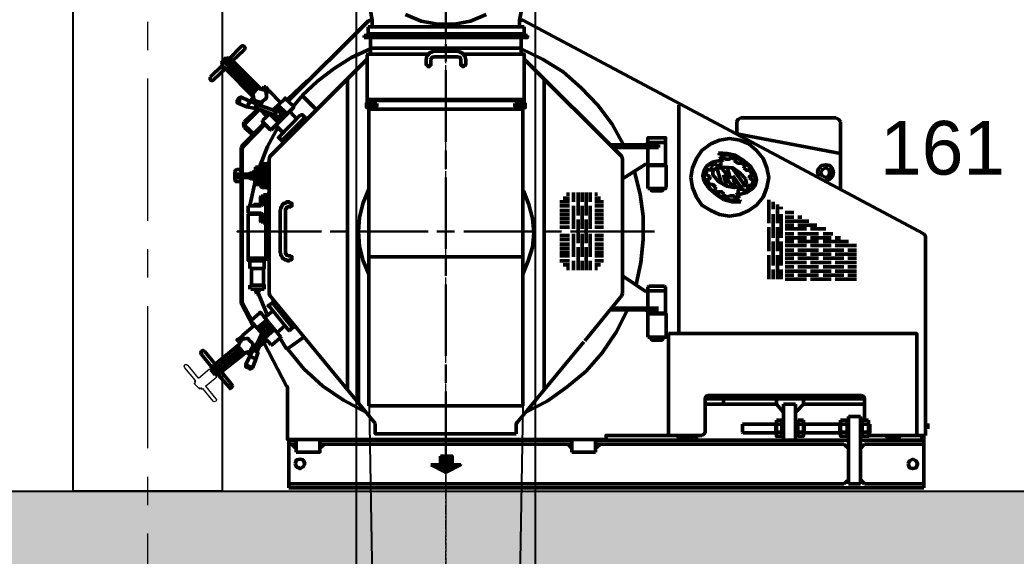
# Model space of a CAD drawing. Header units: millimetres. Extents: x 3220 to 226993, y 817 to 176024.
# Drawn here: x 98076 to 101416, y 82325 to 84121 of the extents above; entities that cross this region are included whole.
import ezdxf

# ---------------------------------------------------------------- set-up
doc = ezdxf.new("R2010")
doc.units = ezdxf.units.MM
doc.linetypes.add('AXES', pattern=[50.8, 31.75, -6.35, 6.35, -6.35])
doc.layers.add('Axe', color=1, linetype='AXES', lineweight=9)
doc.layers.add('Repère', color=76, linetype='Continuous')
doc.styles.get("Standard").update_dxf_attribs({"font": 'arial.ttf'})

# ---------------------------------------------------------------- blocks, each defined once
blk = doc.blocks.new('section 6-5')
h = blk.add_hatch()
h.set_pattern_fill('AR-CONC', color=256, scale=3)
h.set_pattern_definition([(50, (0, 1000), (546.554, -47.817), [57.15, -628.65]), (355, (0, 1000), (-105.73, 573.17), [45.72, -502.922]), (100.4514, (45.55, 996), (440.824, 525.353), [48.57, -534.27]), (46.184, (0, 1152.4), (813.237, -126.127), [85.725, -942.975]), (96.6356, (67.8, 1141.9), (712.212, 742.28), [72.855, -801.407]), (351.184, (0, 1152.4), (712.212, 742.28), [68.58, -754.38]), (21, (76.2, 1114.3), (454.843, -306.796), [57.15, -628.65]), (326, (76.2, 1114.3), (185.406, 552.564), [45.72, -502.92]), (71.4514, (114.1, 1088.73), (640.25, 245.768), [48.57, -534.27]), (37.5, (0, 1000), (9.2658, 253.665), [0, -496.824, 0, -510.54, 0, -504.825]), (7.5, (0, 1000), (200.459, 300.5417), [0, -291.084, 0, -485.394, 0, -192.405]), (327.5, (-169.93, 1000), (406.7718, -17.1862), [0, -190.5, 0, -594.36, 0, -788.67]), (317.5, (-246.13, 1000), (444.3875, 76.2795), [0, -247.65, 0, -394.716, 0, -560.07])])
h.paths.add_polyline_path([(0, 4500), (-250, 4500), (-250, 0), (0, 0)])
h.paths.add_polyline_path([(250, 4500), (0, 4500), (0, 0), (250, 0)])
h.paths.add_polyline_path([(0, 5000), (-250, 5000), (-250, 4500), (0, 4500)])
h.paths.add_polyline_path([(3000, 5000), (0, 5000), (0, 4500), (250, 4500), (3000, 4500)])
h.paths.add_polyline_path([(6000, 5000), (3000, 5000), (3000, 4500), (3250, 4500), (6000, 4500)])
h.paths.add_polyline_path([(9000, 5000), (6000, 5000), (6000, 4500), (6250, 4500), (9000, 4500)])
h.paths.add_polyline_path([(12000, 5000), (9000, 5000), (9000, 4500), (9250, 4500), (12000, 4500)])
h.paths.add_polyline_path([(15000, 5000), (12000, 5000), (12000, 4500), (12250, 4500), (15000, 4500)])
h.paths.add_polyline_path([(14750, 5000), (15000, 5000), (15000, 4500), (14750, 4500)])
h.paths.add_polyline_path([(15000, 5000), (14750, 5000), (14750, 4500), (15000, 4500)], flags=17)
h.paths.add_polyline_path([(15250, 5000), (15000, 5000), (15000, 4500), (15250, 4500)])
h.paths.add_polyline_path([(15250, 4500), (15000, 4500), (15000, 0), (15250, 0)])
h.paths.add_polyline_path([(15000, 4500), (14750, 4500), (14750, 0), (15000, 0)])
at = {"color": 0}
blk.add_lwpolyline([(2750, 9500), (3250, 9500), (3250, 5000), (2750, 5000)], close=True, dxfattribs=at)
blk.add_lwpolyline([(-250, 0), (-250, 5000), (15250, 5000)])
at = {"layer": 'Axe', "ltscale": 15}
blk.add_line((3000, -4000), (3000, 32505.5), dxfattribs=at)
blk = doc.blocks.new('PRESSE L')
at = {"color": 7, "linetype": 'Continuous', "lineweight": 50, "true_color": 0x000007}
for points in [[(-135, 1584.8), (-82, 1563), (-29.1, 1552.6), (27, 1552.6), (83.1, 1563), (136.1, 1584.8)], [(-289.8, 1786.3), (-247.2, 1566.1)], [(287.7, 1786.3), (247.2, 1566.1)], [(-1602.5, 850.6), (-257.6, 1566.1), (-252.4, 1566.1)], [(260.7, 1544.3), (-262.8, 1544.3)], [(-262.8, 1544.3), (-262.8, 1520.5)], [(-252.4, 1566.1), (-247.2, 1566.1)], [(-247.2, 1566.1), (-247.2, 1544.3)], [(247.2, 1566.1), (253.4, 1566.1)], [(247.2, 1566.1), (247.2, 1544.3)], [(529.7, 1295.1), (260.7, 1563), (253.4, 1566.1)], [(260.7, 1544.3), (260.7, 1520.5)], [(-273.1, 1515.3), (-273.1, 1508), (274.2, 1508)], [(274.2, 1515.3), (-273.1, 1515.3)], [(260.7, 1520.5), (-262.8, 1520.5)], [(-254.4, 1520.5), (-254.4, 1515.3)], [(-252.4, 1508), (-252.4, 1451.9)], [(253.4, 1508), (253.4, 1451.9)], [(255.5, 1520.5), (255.5, 1515.3)], [(274.2, 1515.3), (274.2, 1508)], [(-252.4, 1470.6), (-324, 1435.3), (-392.6, 1393.7), (-453.9, 1339.7), (-509.9, 1281.6), (-557.7, 1218.2), (-595.1, 1148.6)], [(-252.4, 1472.7), (253.4, 1472.7)], [(434.1, 1266), (481.9, 1313.8), (431, 1361.6), (374.9, 1404.1), (316.8, 1441.5), (253.4, 1470.6)], [(726, 1438.4), (686.5, 1477.9), (681.3, 1481), (676.1, 1477.9), (673, 1472.7), (676.1, 1467.5)], [(-60.2, 1451.9), (-262.8, 1451.9), (-262.8, 1448.8)], [(-262.8, 1448.8), (-262.8, 1289.9)], [(-39.5, 1462.3), (-53, 1457.1), (-63.4, 1446.7), (-66.5, 1433.2)], [(-39.5, 1443.6), (-47.8, 1441.5), (-49.9, 1433.2)], [(40.5, 1462.3), (-39.5, 1462.3)], [(40.5, 1443.6), (-39.5, 1443.6)], [(66.5, 1419.7), (66.5, 1433.2), (64.4, 1446.7), (54, 1457.1), (40.5, 1462.3)], [(50.9, 1433.2), (47.8, 1441.5), (40.5, 1443.6)], [(59.2, 1451.9), (258.6, 1451.9), (258.6, 1451.9)], [(263.8, 1289.9), (263.8, 1448.8), (260.7, 1451.9), (258.6, 1451.9)], [(715.6, 1430.1), (676.1, 1467.5)], [(715.6, 1430.1), (726, 1438.4)], [(726, 1441.5), (726, 1438.4)], [(729.1, 1441.5), (729.1, 1443.6)], [(753, 1417.6), (729.1, 1441.5)], [(731.1, 1441.5), (731.1, 1443.6)], [(734.3, 1441.5), (731.1, 1438.4)], [(734.3, 1441.5), (734.3, 1443.6)], [(753, 1424.9), (737.4, 1441.5)], [(-262.8, 1435.3), (-589.9, 1109.2), (-592, 1100.9)], [(-66.5, 1433.2), (-66.5, 1419.7)], [(-66.5, 1419.7), (-66.5, 1417.6), (-63.4, 1414.5), (-60.2, 1414.5), (-60.2, 1411.4), (-55, 1411.4), (-53, 1414.5), (-49.9, 1417.6), (-49.9, 1433.2)], [(50.9, 1433.2), (50.9, 1419.7)], [(50.9, 1419.7), (50.9, 1414.5), (54, 1414.5), (54, 1411.4), (61.3, 1411.4), (61.3, 1414.5), (64.4, 1414.5), (64.4, 1417.6), (66.5, 1417.6), (66.5, 1419.7)], [(263.8, 1435.3), (590.9, 1109.2), (593, 1100.9)], [(715.6, 1430.1), (620, 1334.6)], [(737.4, 1433.2), (635.6, 1332.5)], [(744.6, 1428), (643.9, 1324.2)], [(739.5, 1404.1), (643.9, 1308.6)], [(749.8, 1414.5), (739.5, 1404.1)], [(739.5, 1404.1), (778.9, 1366.7)], [(749.8, 1424.9), (749.8, 1428)], [(749.8, 1422.8), (749.8, 1424.9)], [(749.8, 1422.8), (753, 1424.9)], [(749.8, 1417.6), (749.8, 1419.7)], [(753, 1417.6), (749.8, 1414.5)], [(749.8, 1414.5), (790.3, 1375.1)], [(778.9, 1366.7), (785.2, 1363.6), (790.3, 1366.7), (790.3, 1375.1)], [(-329.2, 1368.8), (-329.2, 327.1)], [(330.3, 1368.8), (330.3, 327.1)], [(463.2, 1361.6), (465.3, 1363.6)], [(465.3, 1363.6), (531.7, 1300.3)], [(604.4, 1342.9), (596.1, 1332.5), (596.1, 1332.5)], [(609.6, 1342.9), (604.4, 1342.9), (604.4, 1342.9)], [(616.9, 1334.6), (609.6, 1342.9)], [(511, 1278.5), (484, 1310.7), (484, 1310.7)], [(540.1, 1302.4), (538, 1305.5), (538, 1302.4)], [(553.6, 1292), (553.6, 1289.9), (555.6, 1292), (590.9, 1327.3)], [(596.1, 1332.5), (596.1, 1327.3), (593, 1329.4), (590.9, 1327.3)], [(604.4, 1319), (596.1, 1327.3)], [(649.1, 1292), (652.2, 1295.1), (652.2, 1300.3), (643.9, 1308.6)], [(694.8, 1305.5), (686.5, 1308.6), (662.6, 1297.2)], [(-781, 1281.6), (-784.1, 1286.8)], [(-781, 1281.6), (-781, 516.2), (-781, 516.2)], [(-259.6, 1289.9), (-265.9, 1289.9)], [(-265.9, 1276.4), (-265.9, 1289.9), (-265.9, 1289.9)], [(-259.6, 1286.8), (-265.9, 1286.8)], [(-265.9, 1286.8), (-265.9, 1273.3), (-265.9, 1273.3)], [(-259.6, 1278.5), (-265.9, 1278.5)], [(-259.6, 1273.3), (-265.9, 1273.3)], [(258.6, 1300.3), (-259.6, 1300.3), (-262.8, 1297.2), (-262.8, 1295.1)], [(-259.6, 1297.2), (258.6, 1297.2), (258.6, 1297.2)], [(-259.6, 1297.2), (-259.6, 1271.2)], [(-254.4, 1295.1), (-259.6, 1295.1)], [(-254.4, 1271.2), (-259.6, 1271.2)], [(-254.4, 1295.1), (-254.4, 1271.2)], [(-252.4, 1289.9), (-254.4, 1289.9)], [(-252.4, 1273.3), (-254.4, 1273.3)], [(-252.4, 1297.2), (-252.4, 1268.1)], [(-244.1, 1271.2), (-244.1, 1295.1), (-252.4, 1295.1)], [(-244.1, 1271.2), (-252.4, 1271.2)], [(-244.1, 1289.9), (-238.9, 1289.9)], [(-244.1, 1286.8), (-238.9, 1286.8)], [(-244.1, 1278.5), (-238.9, 1278.5)], [(-244.1, 1273.3), (-238.9, 1273.3)], [(-238.9, 1289.9), (-238.9, 1292)], [(-238.9, 1286.8), (-238.9, 1289.9)], [(-238.9, 1286.8), (-238.9, 1276.4)], [(-238.9, 1286.8), (-238.9, 1273.3), (-238.9, 1273.3)], [(-235.8, 1286.8), (-238.9, 1286.8), (-238.9, 1286.8)], [(-238.9, 1276.4), (-235.8, 1276.4), (-235.8, 1276.4)], [(-235.8, 1278.5), (-235.8, 1281.6)], [(-230.6, 1286.8), (-233.7, 1286.8)], [(-233.7, 1286.8), (-233.7, 1278.5), (-233.7, 1278.5)], [(-230.6, 1278.5), (-233.7, 1278.5)], [(231.6, 1286.8), (234.7, 1286.8)], [(231.6, 1278.5), (234.7, 1278.5)], [(234.7, 1286.8), (234.7, 1278.5), (234.7, 1278.5)], [(239.9, 1286.8), (236.8, 1286.8), (236.8, 1286.8)], [(236.8, 1278.5), (236.8, 1281.6)], [(239.9, 1276.4), (236.8, 1276.4), (236.8, 1276.4)], [(239.9, 1289.9), (239.9, 1292), (239.9, 1292)], [(245.1, 1289.9), (239.9, 1289.9)], [(239.9, 1289.9), (239.9, 1286.8)], [(245.1, 1286.8), (239.9, 1286.8)], [(239.9, 1276.4), (239.9, 1286.8), (239.9, 1273.3)], [(245.1, 1278.5), (239.9, 1278.5)], [(245.1, 1273.3), (239.9, 1273.3)], [(245.1, 1295.1), (245.1, 1271.2)], [(245.1, 1295.1), (253.4, 1295.1)], [(245.1, 1271.2), (253.4, 1271.2)], [(253.4, 1297.2), (253.4, 1268.1)], [(253.4, 1297.2), (253.4, 1268.1), (253.4, 1268.1)], [(253.4, 1289.9), (255.5, 1289.9)], [(253.4, 1273.3), (255.5, 1273.3)], [(255.5, 1295.1), (255.5, 1271.2)], [(255.5, 1295.1), (260.7, 1295.1)], [(255.5, 1271.2), (260.7, 1271.2)], [(263.8, 1295.1), (260.7, 1297.2), (258.6, 1300.3)], [(260.7, 1297.2), (258.6, 1297.2), (258.6, 1297.2)], [(260.7, 1297.2), (260.7, 1271.2)], [(260.7, 1289.9), (265.9, 1289.9)], [(260.7, 1286.8), (265.9, 1286.8)], [(260.7, 1278.5), (265.9, 1278.5)], [(260.7, 1273.3), (265.9, 1273.3)], [(265.9, 1276.4), (265.9, 1289.9), (265.9, 1289.9)], [(265.9, 1286.8), (265.9, 1273.3), (265.9, 1273.3)], [(538, 1302.4), (511, 1278.5), (511, 1278.5)], [(511, 1278.5), (511, 1273.3), (511, 1273.3)], [(511, 1273.3), (585.7, 1199.5)], [(563.9, 1281.6), (531.7, 1252.5)], [(540.1, 1302.4), (579.5, 1266)], [(572.2, 1262.9), (635.6, 1284.7)], [(577.4, 1249.4), (640.8, 1273.3)], [(635.6, 1286.8), (630.4, 1295.1)], [(662.6, 1297.2), (638.7, 1286.8), (635.6, 1284.7), (640.8, 1271.2)], [(640.8, 1271.2), (643.9, 1271.2), (667.8, 1276.4)], [(662.6, 1297.2), (659.5, 1297.2), (659.5, 1286.8), (662.6, 1286.8), (662.6, 1281.6), (664.7, 1278.5), (667.8, 1276.4)], [(667.8, 1276.4), (694.8, 1286.8), (700, 1289.9)], [(-1307.5, 1239), (-1317.9, 1233.8), (-1323.1, 1225.5)], [(-1307.5, 1239), (-988.7, 1239), (-988.7, 1239)], [(-975.2, 1225.5), (-978.3, 1233.8), (-988.7, 1239)], [(-257.6, 1268.1), (258.6, 1268.1)], [(-257.6, 1268.1), (-257.6, 274.2)], [(253.4, 1268.1), (258.6, 1268.1), (258.6, 274.2)], [(487.1, 1249.4), (481.9, 1249.4), (468.4, 1235.9), (463.2, 1235.9)], [(473.6, 1239), (550.4, 1162.1)], [(558.7, 1175.7), (487.1, 1249.4), (487.1, 1249.4)], [(497.5, 1235.9), (500.6, 1235.9), (500.6, 1235.9)], [(521.4, 1257.7), (500.6, 1235.9), (500.6, 1235.9)], [(521.4, 1257.7), (524.5, 1260.8), (521.4, 1262.9)], [(548.4, 1260.8), (543.2, 1254.6), (545.2, 1249.4)], [(574.3, 1262.9), (563.9, 1268.1), (550.4, 1266), (545.2, 1252.5), (550.4, 1242.1), (561.9, 1235.9), (572.2, 1239), (577.4, 1252.5)], [(548.4, 1242.1), (550.4, 1239)], [(550.4, 1239), (555.6, 1235.9)], [(561.9, 1268.1), (555.6, 1268.1), (553.6, 1266)], [(590.9, 1252.5), (561.9, 1223.4)], [(563.9, 1235.9), (569.1, 1233.8), (572.2, 1239)], [(574.3, 1262.9), (574.3, 1266), (569.1, 1266)], [(572.2, 1262.9), (572.2, 1254.6), (574.3, 1252.5), (574.3, 1249.4), (577.4, 1249.4)], [(577.4, 1244.2), (579.5, 1249.4), (579.5, 1252.5)], [(587.8, 1254.6), (614.8, 1230.7)], [(601.3, 1244.2), (622.1, 1266)], [(601.3, 1244.2), (601.3, 1242.1), (601.3, 1242.1)], [(625.2, 1268.1), (673, 1220.3), (673, 1220.3)], [(630.4, 1268.1), (676.1, 1225.5)], [(-1323.1, 1119.6), (-975.2, 1186), (-975.2, 1225.5)], [(-1323.1, 1225.5), (-1323.1, 1000.1), (-1323.1, 1000.1)], [(548.4, 1191.2), (569.1, 1212), (572.2, 1212)], [(625.2, 1073.9), (598.2, 1143.5), (563.9, 1206.8)], [(569.1, 1212), (569.1, 1215.1), (569.1, 1215.1)], [(587.8, 1199.5), (614.8, 1225.5), (614.8, 1230.7)], [(606.5, 1218.2), (678.2, 1143.5), (678.2, 1143.5)], [(609.6, 1220.3), (683.4, 1145.5)], [(673, 1212), (643.9, 1186)], [(676.1, 1206.8), (652.2, 1186)], [(673, 1212), (673, 1220.3), (673, 1220.3)], [(676.1, 1206.8), (678.2, 1218.2), (676.1, 1225.5)], [(-733.2, 1172.5), (-736.3, 1172.5), (-736.3, 1169.4)], [(-736.3, 1169.4), (-736.3, 1085.3), (-736.3, 1085.3)], [(-680.3, 1172.5), (-733.2, 1172.5), (-733.2, 1172.5)], [(-677.1, 1169.4), (-677.1, 1172.5), (-680.3, 1172.5)], [(-677.1, 1153.8), (-677.1, 1169.4), (-677.1, 1169.4)], [(548.4, 1191.2), (545.2, 1188.1), (548.4, 1188.1)], [(558.7, 1172.5), (545.2, 1159), (545.2, 1151.8)], [(558.7, 1172.5), (561.9, 1172.5), (558.7, 1175.7)], [(585.7, 1199.5), (587.8, 1199.5), (587.8, 1199.5)], [(652.2, 1186), (652.2, 1177.7), (652.2, 1177.7)], [(-736.3, 1157), (-736.3, 1159), (-736.3, 1159)], [(-736.3, 1157), (-677.1, 1157)], [(-550.4, 1148.6), (-712.5, 1148.6)], [(-712.5, 1140.3), (-712.5, 1148.6)], [(-557.7, 1140.3), (-712.5, 1140.3)], [(-677.1, 1157), (-677.1, 1159), (-677.1, 1159)], [(-671.9, 1148.6), (-677.1, 1153.8)], [(-677.1, 1135.1), (-671.9, 1140.3)], [(683.4, 1138.3), (678.2, 1143.5)], [(683.4, 1140.3), (681.3, 1143.5)], [(686.5, 1140.3), (683.4, 1145.5)], [(683.4, 1138.3), (683.4, 1050)], [(686.5, 1140.3), (686.5, 1061.4)], [(-913.9, 1121.6), (-943, 1119.6), (-970, 1114.4), (-997, 1097.8), (-1020.9, 1077), (-1036.5, 1050), (-1041.7, 1031.3), (-1036.5, 1012.6), (-1026.1, 1000.1), (-1009.5, 988.7)], [(-917, 1116.5), (-951.3, 1114.4), (-983.5, 1100.9), (-1012.6, 1082.2), (-1033.4, 1053.1)], [(-954.4, 1106.1), (-970, 1100.9), (-966.9, 1095.7)], [(-954.4, 1106.1), (-951.3, 1100.9), (-951.3, 1100.9)], [(-951.3, 1100.9), (-937.8, 1100.9), (-930.6, 1106.1)], [(-919.1, 1109.2), (-930.6, 1109.2), (-930.6, 1106.1)], [(-919.1, 1109.2), (-927.4, 1090.5)], [(-917, 1116.5), (-913.9, 1121.6)], [(-677.1, 1135.1), (-677.1, 1085.3)], [(-1249.4, 1044.8), (-1246.3, 1058.3), (-1249.4, 1068.7), (-1259.8, 1079.1), (-1273.3, 1082.2), (-1286.8, 1079.1), (-1294, 1071.8), (-1299.2, 1058.3), (-1297.2, 1044.8), (-1288.9, 1034.4), (-1275.4, 1029.2)], [(-1017.8, 1063.5), (-1007.4, 1063.5), (-999.1, 1071.8)], [(-988.7, 1087.4), (-990.8, 1087.4), (-1004.3, 1079.1), (-1002.2, 1079.1)], [(-997, 1010.5), (-966.9, 1005.3), (-940.9, 1010.5), (-913.9, 1026.1), (-895.2, 1047.9), (-895.2, 1061.4), (-903.5, 1068.7), (-932.6, 1073.9), (-961.7, 1071.8), (-985.6, 1055.2), (-1004.3, 1034.4)], [(-999.1, 1071.8), (-999.1, 1073.9), (-1002.2, 1079.1)], [(-959.6, 1071.8), (-1002.2, 1012.6)], [(-988.7, 1087.4), (-978.3, 1087.4), (-966.9, 1095.7)], [(-985.6, 962.7), (-951.3, 964.8), (-919.1, 976.2), (-890, 997), (-869.3, 1024), (-864.1, 1050), (-871.4, 1073.9), (-893.2, 1090.5)], [(-954.4, 1034.4), (-943, 1073.9)], [(-954.4, 1034.4), (-922.2, 1073.9)], [(-919.1, 1090.5), (-927.4, 1090.5)], [(-893.2, 1090.5), (-924.3, 1097.8)], [(-908.7, 1071.8), (-924.3, 1018.8)], [(-919.1, 1090.5), (-922.2, 1087.4), (-922.2, 1087.4)], [(-922.2, 1087.4), (-922.2, 1082.2), (-919.1, 1079.1)], [(-919.1, 1079.1), (-908.7, 1079.1), (-900.4, 1085.3)], [(-895.2, 1082.2), (-900.4, 1085.3)], [(-888, 1077), (-895.2, 1082.2)], [(-866.2, 1026.1), (-861, 1044.8), (-866.2, 1063.5), (-876.5, 1079.1), (-893.2, 1090.5)], [(-888, 1077), (-893.2, 1071.8)], [(-893.2, 1071.8), (-893.2, 1066.6), (-890, 1063.5)], [(-677.1, 1079.1), (-738.4, 1079.1), (-738.4, 1079.1)], [(-738.4, 1079.1), (-738.4, 1005.3)], [(-736.3, 1085.3), (-736.3, 1082.2), (-677.1, 1082.2)], [(-736.3, 1082.2), (-736.3, 1085.3)], [(-736.3, 1079.1), (-736.3, 1082.2), (-736.3, 1082.2)], [(-677.1, 1085.3), (-671.9, 1085.3)], [(-677.1, 1082.2), (-677.1, 1085.3), (-677.1, 1085.3)], [(-677.1, 1079.1), (-677.1, 1082.2), (-677.1, 1082.2)], [(-677.1, 1079.1), (-677.1, 1082.2), (-677.1, 1082.2)], [(-677.1, 1079.1), (-677.1, 1082.2), (-677.1, 1082.2)], [(-677.1, 1079.1), (-677.1, 1005.3)], [(-671.9, 1085.3), (-592, 1034.4)], [(-592, 1100.9), (-592, 651.2)], [(593, 1100.9), (593, 651.2), (590.9, 643.9), (239.9, 218.1), (236.8, 215)], [(598.2, 1085.3), (593, 1090.5)], [(604.4, 1085.3), (593, 1085.3)], [(604.4, 1085.3), (611.7, 1085.3)], [(614.8, 1082.2), (614.8, 1085.3), (611.7, 1085.3)], [(614.8, 1082.2), (614.8, 1007.4)], [(614.8, 1082.2), (620, 1082.2), (620, 1082.2)], [(614.8, 1066.6), (620, 1066.6), (620, 1079.1)], [(620, 1079.1), (620, 1082.2), (620, 1082.2)], [(622.1, 1058.3), (622.1, 1073.9), (622.1, 1073.9)], [(625.2, 1073.9), (622.1, 1073.9), (622.1, 1073.9)], [(635.6, 1061.4), (638.7, 1066.6), (635.6, 1071.8), (628.3, 1071.8), (622.1, 1066.6)], [(625.2, 1073.9), (638.7, 1073.9), (638.7, 1073.9)], [(635.6, 1066.6), (635.6, 1068.7), (630.4, 1071.8), (628.3, 1068.7), (628.3, 1066.6)], [(638.7, 1073.9), (638.7, 1058.3), (638.7, 1058.3)], [(-1278.5, 1036.5), (-1251.5, 1050), (-1259.8, 1047.9)], [(-1273.3, 1042.7), (-1278.5, 1036.5)], [(-1278.5, 1036.5), (-1275.4, 1031.3)], [(-1251.5, 1050), (-1249.4, 1044.8)], [(-1249.4, 1044.8), (-1244.2, 1042.7)], [(-1033.4, 1053.1), (-1039.6, 1029.2), (-1031.3, 1005.3), (-1009.5, 988.7), (-978.3, 981.4)], [(-1017.8, 1036.5), (-1031.3, 1029.2), (-1026.1, 1012.6), (-1012.6, 1012.6)], [(-1017.8, 1063.5), (-1026.1, 1050), (-1028.2, 1044.8), (-1020.9, 1044.8)], [(-1017.8, 1036.5), (-1017.8, 1042.7), (-1020.9, 1044.8)], [(-988.7, 1007.4), (-961.7, 1044.8)], [(-961.7, 1044.8), (-970, 1005.3)], [(-930.6, 1047.9), (-964.8, 1005.3)], [(-940.9, 1010.5), (-930.6, 1047.9)], [(-890, 1063.5), (-876.5, 1066.6)], [(-871.4, 1050), (-884.9, 1042.7)], [(-884.9, 1042.7), (-884.9, 1036.5), (-882.8, 1034.4)], [(-871.4, 1050), (-876.5, 1066.6)], [(-632.5, 1058.3), (-651.2, 983.5), (-661.6, 909.8), (-661.6, 831.9), (-653.3, 755), (-637.7, 680.3)], [(614.8, 1061.4), (614.8, 1058.3), (616.9, 1058.3)], [(614.8, 1058.3), (614.8, 1055.2), (625.2, 1055.2)], [(628.3, 1058.3), (616.9, 1058.3)], [(620, 1066.6), (620, 1068.7), (620, 1068.7)], [(622.1, 1066.6), (628.3, 1061.4)], [(622.1, 1034.4), (622.1, 1055.2)], [(628.3, 1058.3), (625.2, 1055.2)], [(628.3, 1066.6), (628.3, 1020.9), (635.6, 1020.9), (635.6, 1024)], [(635.6, 1066.6), (635.6, 1024), (635.6, 1024)], [(640.8, 1058.3), (635.6, 1058.3)], [(638.7, 1055.2), (635.6, 1058.3)], [(638.7, 1034.4), (638.7, 1055.2)], [(638.7, 1055.2), (643.9, 1055.2), (643.9, 1055.2)], [(640.8, 1058.3), (643.9, 1058.3), (643.9, 1058.3)], [(643.9, 1058.3), (643.9, 1034.4), (643.9, 1034.4)], [(646, 1055.2), (646, 1058.3), (643.9, 1058.3)], [(643.9, 1055.2), (649.1, 1055.2)], [(643.9, 1050), (649.1, 1050)], [(657.4, 1047.9), (643.9, 1047.9)], [(643.9, 1042.7), (657.4, 1042.7), (657.4, 1047.9)], [(643.9, 1039.6), (649.1, 1039.6)], [(643.9, 1034.4), (643.9, 1036.5)], [(646, 1050), (646, 1047.9)], [(646, 1042.7), (646, 1039.6)], [(652.2, 1055.2), (649.1, 1055.2)], [(652.2, 1050), (649.1, 1050)], [(649.1, 1039.6), (652.2, 1039.6)], [(662.6, 1050), (652.2, 1055.2), (652.2, 1055.2)], [(652.2, 1039.6), (662.6, 1044.8), (652.2, 1050)], [(652.2, 1034.4), (662.6, 1039.6), (662.6, 1039.6)], [(662.6, 1050), (664.7, 1050)], [(664.7, 1039.6), (662.6, 1039.6)], [(664.7, 1050), (664.7, 1053.1)], [(664.7, 1050), (696.9, 1050)], [(664.7, 1050), (664.7, 1039.6)], [(664.7, 1050), (705.2, 1050)], [(664.7, 1044.8), (696.9, 1044.8)], [(664.7, 1039.6), (664.7, 1042.7)], [(664.7, 1039.6), (696.9, 1039.6)], [(664.7, 1039.6), (705.2, 1039.6), (705.2, 1039.6)], [(683.4, 1050), (686.5, 1053.1), (686.5, 1053.1)], [(683.4, 1039.6), (683.4, 622.1)], [(686.5, 1036.5), (686.5, 1039.6), (683.4, 1039.6)], [(700, 1066.6), (694.8, 1066.6), (688.6, 1063.5), (686.5, 1058.3)], [(686.5, 1058.3), (686.5, 1053.1)], [(686.5, 1036.5), (686.5, 1031.3)], [(696.9, 1050), (696.9, 1039.6)], [(707.3, 1058.3), (705.2, 1063.5), (700, 1066.6)], [(707.3, 1050), (705.2, 1050), (705.2, 1050)], [(705.2, 1039.6), (707.3, 1039.6), (707.3, 1042.7)], [(707.3, 1058.3), (707.3, 1034.4)], [(-1275.4, 1031.3), (-1278.5, 1024)], [(-1009.5, 1007.4), (-1015.7, 1000.1), (-1004.3, 994.9), (-1002.2, 994.9)], [(-1009.5, 1007.4), (-1009.5, 1010.5), (-1012.6, 1012.6)], [(-1004.3, 1034.4), (-1007.4, 1020.9), (-997, 1010.5)], [(-932.6, 964.8), (-906.7, 981.4), (-882.8, 1002.2), (-866.2, 1026.1)], [(-884.9, 1015.7), (-895.2, 1015.7), (-903.5, 1007.4)], [(-903.5, 1007.4), (-903.5, 1002.2), (-900.4, 1000.1)], [(-884.9, 1015.7), (-876.5, 1029.2)], [(-882.8, 1034.4), (-874.5, 1031.3)], [(-876.5, 1029.2), (-874.5, 1031.3)], [(-738.4, 1005.3), (-736.3, 1002.2), (-736.3, 1002.2)], [(-677.1, 1002.2), (-736.3, 1002.2)], [(-731.1, 1002.2), (-731.1, 1005.3)], [(-685.4, 1002.2), (-731.1, 1002.2), (-731.1, 1002.2)], [(-688.6, 1002.2), (-728, 1002.2)], [(-688.6, 1002.2), (-688.6, 997), (-728, 997)], [(-688.6, 997), (-690.6, 994.9), (-724.9, 994.9), (-728, 997), (-728, 1002.2)], [(-677.1, 1002.2), (-677.1, 1005.3), (-677.1, 1005.3)], [(604.4, 1005.3), (593, 1005.3)], [(593, 1000.1), (598.2, 1005.3)], [(604.4, 1005.3), (611.7, 1005.3)], [(611.7, 1005.3), (614.8, 1005.3), (614.8, 1007.4)], [(616.9, 1034.4), (614.8, 1034.4), (614.8, 1031.3)], [(616.9, 1031.3), (614.8, 1031.3), (614.8, 1029.2)], [(614.8, 1024), (620, 1024)], [(614.8, 1007.4), (620, 1007.4)], [(622.1, 1034.4), (616.9, 1034.4), (616.9, 1034.4)], [(628.3, 1031.3), (616.9, 1031.3)], [(620, 1024), (620, 1026.1), (620, 1026.1)], [(620, 1024), (620, 1007.4), (620, 1007.4)], [(620, 1010.5), (620, 1012.6), (620, 1012.6)], [(628.3, 1031.3), (625.2, 1034.4), (622.1, 1034.4)], [(622.1, 1031.3), (622.1, 1015.7), (638.7, 1015.7)], [(622.1, 1024), (628.3, 1018.8), (635.6, 1018.8), (638.7, 1024), (635.6, 1029.2)], [(628.3, 1029.2), (622.1, 1024)], [(628.3, 1029.2), (625.2, 1024), (628.3, 1020.9), (630.4, 1018.8), (635.6, 1020.9), (638.7, 1024), (635.6, 1029.2)], [(635.6, 1034.4), (638.7, 1034.4)], [(640.8, 1031.3), (635.6, 1031.3)], [(643.9, 1034.4), (638.7, 1034.4), (638.7, 1034.4)], [(657.4, 944.1), (638.7, 1031.3)], [(638.7, 1015.7), (638.7, 1031.3), (638.7, 1031.3)], [(640.8, 1031.3), (640.8, 1034.4)], [(640.8, 1031.3), (643.9, 1031.3)], [(646, 1031.3), (640.8, 1031.3), (640.8, 1031.3)], [(643.9, 1034.4), (649.1, 1034.4)], [(646, 1031.3), (643.9, 1031.3)], [(646, 1034.4), (646, 1031.3)], [(649.1, 1034.4), (652.2, 1034.4)], [(686.5, 1031.3), (688.6, 1026.1), (694.8, 1026.1)], [(686.5, 1029.2), (686.5, 620)], [(700, 1026.1), (694.8, 1026.1)], [(700, 1026.1), (705.2, 1026.1), (707.3, 1034.4)], [(-983.5, 1000.1), (-993.9, 1000.1), (-1002.2, 994.9)], [(-980.4, 991.8), (-980.4, 997), (-983.5, 1000.1)], [(-983.5, 970), (-975.2, 988.7)], [(-983.5, 970), (-973.1, 970)], [(-980.4, 991.8), (-980.4, 988.7), (-975.2, 988.7)], [(-951.3, 978.3), (-964.8, 978.3), (-973.1, 970)], [(-949.2, 973.1), (-949.2, 976.2), (-951.3, 978.3)], [(-949.2, 973.1), (-932.6, 978.3)], [(-913.9, 991.8), (-924.3, 991.8), (-932.6, 983.5)], [(-932.6, 983.5), (-932.6, 978.3)], [(-911.9, 988.7), (-913.9, 991.8)], [(-911.9, 988.7), (-898.4, 1000.1)], [(-900.4, 1000.1), (-898.4, 1000.1), (-898.4, 1000.1)], [(-499.5, 970), (-518.2, 970)], [(-499.5, 983.5), (-507.9, 983.5)], [(-484, 988.7), (-484, 957.6)], [(-470.5, 911.9), (-470.5, 988.7)], [(-457, 957.6), (-457, 988.7)], [(-443.5, 988.7), (-443.5, 911.9)], [(-427.9, 957.6), (-427.9, 988.7)], [(-414.4, 983.5), (-404, 983.5)], [(-414.4, 970), (-392.6, 970)], [(-259.6, 994.9), (-278.3, 949.2), (-289.8, 901.5), (-295, 853.7), (-289.8, 805.9), (-276.3, 760.2), (-257.6, 715.6)], [(258.6, 715.6), (277.3, 760.2), (289.8, 808), (292.9, 858.9), (289.8, 906.7), (277.3, 954.4), (258.6, 1000.1)], [(598.2, 981.4), (593, 986.6)], [(611.7, 981.4), (598.2, 981.4)], [(604.4, 981.4), (604.4, 760.2)], [(620, 944.1), (611.7, 952.4), (611.7, 981.4)], [(611.7, 976.2), (614.8, 976.2)], [(614.8, 954.4), (614.8, 976.2), (620, 976.2)], [(620, 970), (614.8, 970)], [(622.1, 973.1), (620, 976.2)], [(622.1, 957.6), (622.1, 973.1), (620, 970)], [(620, 959.6), (620, 970)], [(-1123.7, 933.7), (-1123.7, 940.9)], [(-1111.3, 885.9), (-1111.3, 949.2)], [(-1097.8, 957.6), (-1097.8, 933.7)], [(-1082.2, 964.8), (-1082.2, 885.9)], [(-988.7, 957.6), (-959.6, 957.6), (-932.6, 964.8)], [(-988.7, 957.6), (-985.6, 962.7)], [(-499.5, 957.6), (-528.6, 957.6)], [(-499.5, 944.1), (-528.6, 944.1)], [(-484, 867.2), (-484, 944.1)], [(-457, 867.2), (-457, 944.1)], [(-427.9, 944.1), (-427.9, 867.2)], [(-414.4, 957.6), (-382.2, 957.6)], [(-414.4, 944.1), (-382.2, 944.1)], [(529.7, 957.6), (524.5, 957.6), (524.5, 954.4), (519.3, 954.4), (519.3, 952.4), (516.2, 952.4), (516.2, 944.1), (519.3, 944.1), (521.4, 940.9), (529.7, 940.9)], [(555.6, 925.4), (555.6, 930.6), (553.6, 933.7), (553.6, 938.9), (550.4, 940.9), (550.4, 944.1), (548.4, 946.1), (548.4, 949.2), (545.2, 949.2), (545.2, 952.4), (540.1, 952.4), (540.1, 954.4), (534.9, 954.4), (534.9, 957.6), (529.7, 957.6)], [(538, 792.4), (538, 933.7), (534.9, 933.7), (534.9, 938.9), (531.7, 938.9), (531.7, 940.9), (529.7, 940.9)], [(611.7, 954.4), (614.8, 954.4)], [(620, 959.6), (614.8, 959.6)], [(620, 954.4), (614.8, 954.4)], [(620, 954.4), (622.1, 957.6), (620, 959.6)], [(662.6, 944.1), (620, 944.1)], [(622.1, 949.2), (622.1, 944.1)], [(640.8, 949.2), (622.1, 949.2), (622.1, 949.2)], [(625.2, 949.2), (640.8, 949.2), (640.8, 944.1)], [(628.3, 949.2), (628.3, 944.1)], [(638.7, 949.2), (638.7, 946.1)], [(662.6, 944.1), (662.6, 920.2)], [(-1193.3, 906.7), (-1179.8, 906.7)], [(-1166.3, 922.2), (-1137.2, 922.2)], [(-1166.3, 906.7), (-1137.2, 906.7)], [(-1123.7, 837.1), (-1123.7, 917)], [(-1097.8, 917), (-1097.8, 837.1)], [(-499.5, 928.5), (-528.6, 928.5)], [(-499.5, 915), (-528.6, 915)], [(-414.4, 928.5), (-382.2, 928.5)], [(-414.4, 915), (-382.2, 915)], [(555.6, 925.4), (555.6, 792.4), (555.6, 792.4)], [(620, 920.2), (611.7, 915)], [(611.7, 915), (611.7, 885.9)], [(611.7, 911.9), (614.8, 911.9)], [(659.5, 917), (614.8, 917)], [(614.8, 911.9), (614.8, 891.1), (620, 891.1)], [(620, 909.8), (614.8, 909.8)], [(620, 906.7), (614.8, 906.7)], [(662.6, 920.2), (620, 920.2)], [(622.1, 893.2), (620, 896.3), (620, 906.7), (622.1, 906.7), (620, 909.8)], [(622.1, 906.7), (622.1, 893.2), (620, 891.1)], [(625.2, 917), (625.2, 920.2)], [(640.8, 917), (640.8, 920.2)], [(657.4, 917), (657.4, 920.2)], [(659.5, 917), (659.5, 920.2)], [(662.6, 917), (659.5, 917)], [(662.6, 917), (662.6, 760.2)], [(-1244.2, 879.7), (-1179.8, 879.7)], [(-1217.2, 893.2), (-1137.2, 893.2)], [(-1166.3, 879.7), (-1137.2, 879.7)], [(-1111.3, 792.4), (-1111.3, 872.4)], [(-1082.2, 872.4), (-1082.2, 792.4)], [(-499.5, 901.5), (-528.6, 901.5)], [(-499.5, 888), (-528.6, 888)], [(-499.5, 872.4), (-528.6, 872.4)], [(-470.5, 819.4), (-470.5, 898.4)], [(-443.5, 898.4), (-443.5, 819.4)], [(-414.4, 901.5), (-382.2, 901.5)], [(-414.4, 888), (-382.2, 888)], [(-414.4, 872.4), (-382.2, 872.4)], [(292.9, 891.1), (292.9, 284.6)], [(611.7, 885.9), (598.2, 885.9), (593, 879.7)], [(611.7, 891.1), (614.8, 891.1)], [(620, 896.3), (614.8, 896.3)], [(-1607.7, 175.5), (-1607.7, 843.3), (-1602.5, 850.6)], [(-1323.1, 837.1), (-1305.5, 837.1)], [(-1297.2, 850.6), (-1265, 850.6)], [(-1292, 837.1), (-1222.4, 837.1)], [(-1273.3, 867.2), (-1222.4, 867.2)], [(-1249.4, 850.6), (-1179.8, 850.6)], [(-1208.9, 867.2), (-1137.2, 867.2)], [(-1208.9, 837.1), (-1137.2, 837.1)], [(-1166.3, 850.6), (-1137.2, 850.6)], [(-499.5, 845.4), (-528.6, 845.4)], [(-484, 773.7), (-484, 850.6)], [(-457, 773.7), (-457, 850.6)], [(-427.9, 850.6), (-427.9, 773.7)], [(-414.4, 845.4), (-382.2, 845.4)], [(598.2, 858.9), (593, 853.7)], [(604.4, 858.9), (598.2, 858.9)], [(-1377.1, 811.1), (-1305.5, 811.1)], [(-1350.1, 824.6), (-1265, 824.6)], [(-1292, 811.1), (-1222.4, 811.1)], [(-1249.4, 824.6), (-1179.8, 824.6)], [(-1208.9, 811.1), (-1137.2, 811.1)], [(-1166.3, 824.6), (-1137.2, 824.6)], [(-1123.7, 744.6), (-1123.7, 824.6)], [(-1097.8, 824.6), (-1097.8, 744.6)], [(-499.5, 831.9), (-528.6, 831.9)], [(-499.5, 816.3), (-528.6, 816.3)], [(-499.5, 802.8), (-528.6, 802.8)], [(-470.5, 729.1), (-470.5, 805.9)], [(-443.5, 805.9), (-443.5, 729.1)], [(-414.4, 831.9), (-382.2, 831.9)], [(-414.4, 816.3), (-382.2, 816.3)], [(-414.4, 802.8), (-382.2, 802.8)], [(-1377.1, 795.5), (-1348.1, 795.5)], [(-1377.1, 782), (-1305.5, 782)], [(-1377.1, 768.5), (-1348.1, 768.5)], [(-1334.6, 795.5), (-1265, 795.5)], [(-1334.6, 768.5), (-1265, 768.5)], [(-1292, 782), (-1222.4, 782)], [(-1249.4, 795.5), (-1179.8, 795.5)], [(-1249.4, 768.5), (-1179.8, 768.5)], [(-1208.9, 782), (-1137.2, 782)], [(-1166.3, 795.5), (-1137.2, 795.5)], [(-1166.3, 768.5), (-1137.2, 768.5)], [(-1111.3, 699), (-1111.3, 778.9)], [(-1082.2, 778.9), (-1082.2, 699)], [(-499.5, 789.3), (-528.6, 789.3)], [(-499.5, 776.8), (-528.6, 776.8)], [(-414.4, 789.3), (-382.2, 789.3)], [(-414.4, 776.8), (-382.2, 776.8)], [(-257.6, 773.7), (258.6, 773.7)], [(529.7, 776.8), (521.4, 776.8), (519.3, 773.7), (516.2, 773.7), (516.2, 765.4), (519.3, 765.4), (519.3, 763.3), (524.5, 763.3), (524.5, 760.2), (529.7, 760.2)], [(529.7, 776.8), (531.7, 778.9), (534.9, 778.9), (534.9, 784.1), (538, 784.1), (538, 792.4)], [(529.7, 760.2), (531.7, 760.2), (534.9, 763.3), (540.1, 763.3), (540.1, 765.4), (543.2, 765.4), (545.2, 768.5), (548.4, 768.5), (548.4, 770.6), (550.4, 773.7), (550.4, 776.8), (553.6, 778.9), (553.6, 784.1), (555.6, 787.2), (555.6, 792.4)], [(604.4, 768.5), (662.6, 768.5)], [(-1377.1, 755), (-1305.5, 755)], [(-1377.1, 739.5), (-1348.1, 739.5)], [(-1334.6, 739.5), (-1265, 739.5)], [(-1292, 755), (-1222.4, 755)], [(-1249.4, 739.5), (-1179.8, 739.5)], [(-1208.9, 755), (-1137.2, 755)], [(-1166.3, 739.5), (-1137.2, 739.5)], [(-499.5, 760.2), (-528.6, 760.2)], [(-499.5, 746.7), (-518.2, 746.7)], [(-484, 729.1), (-484, 760.2)], [(-457, 729.1), (-457, 760.2)], [(-427.9, 760.2), (-427.9, 729.1)], [(-414.4, 760.2), (-382.2, 760.2)], [(-414.4, 746.7), (-392.6, 746.7)], [(604.4, 760.2), (604.4, 763.3)], [(604.4, 760.2), (662.6, 760.2), (662.6, 760.2)], [(604.4, 760.2), (662.6, 760.2)], [(609.6, 734.3), (609.6, 760.2)], [(654.3, 734.3), (654.3, 736.3)], [(657.4, 734.3), (657.4, 760.2)], [(-1377.1, 726), (-1305.5, 726)], [(-1377.1, 712.5), (-1348.1, 712.5)], [(-1334.6, 712.5), (-1265, 712.5)], [(-1292, 726), (-1222.4, 726)], [(-1249.4, 712.5), (-1179.8, 712.5)], [(-1208.9, 726), (-1137.2, 726)], [(-1166.3, 712.5), (-1137.2, 712.5)], [(-1123.7, 699), (-1123.7, 731.1)], [(-1097.8, 699), (-1097.8, 731.1)], [(-671.9, 656.4), (-592, 710.4)], [(-499.5, 734.3), (-507.9, 734.3)], [(-414.4, 734.3), (-404, 734.3)], [(654.3, 734.3), (609.6, 734.3), (609.6, 734.3)], [(611.7, 678.2), (611.7, 734.3)], [(652.2, 678.2), (652.2, 734.3)], [(-1377.1, 699), (-1305.5, 699)], [(-1292, 699), (-1222.4, 699)], [(-1208.9, 699), (-1137.2, 699)], [(-733.2, 675.1), (-736.3, 673), (-736.3, 673)], [(-736.3, 587.8), (-736.3, 673), (-736.3, 673)], [(-680.3, 675.1), (-733.2, 675.1)], [(-677.1, 673), (-680.3, 675.1), (-680.3, 675.1)], [(-677.1, 659.5), (-677.1, 673), (-677.1, 673)], [(609.6, 678.2), (609.6, 680.3), (609.6, 680.3)], [(609.6, 664.7), (609.6, 678.2)], [(609.6, 678.2), (654.3, 678.2), (654.3, 678.2)], [(657.4, 664.7), (657.4, 678.2)], [(-736.3, 659.5), (-677.1, 659.5), (-677.1, 659.5)], [(-677.1, 659.5), (-677.1, 662.6), (-677.1, 662.6)], [(-671.9, 656.4), (-677.1, 659.5), (-677.1, 606.5)], [(-592, 651.2), (-589.9, 643.9)], [(-589.9, 643.9), (-465.3, 492.3)], [(598.2, 577.4), (628.3, 649.1)], [(609.6, 664.7), (609.6, 667.8)], [(609.6, 664.7), (654.3, 664.7)], [(622.1, 662.6), (622.1, 664.7), (622.1, 664.7)], [(622.1, 664.7), (622.1, 662.6), (622.1, 662.6)], [(622.1, 662.6), (640.8, 662.6), (640.8, 662.6)], [(628.3, 662.6), (638.7, 662.6), (635.6, 649.1)], [(628.3, 649.1), (628.3, 662.6), (628.3, 662.6)], [(635.6, 649.1), (628.3, 649.1)], [(638.7, 662.6), (638.7, 664.7)], [(643.9, 664.7), (643.9, 667.8)], [(643.9, 662.6), (643.9, 664.7), (643.9, 664.7)], [(654.3, 664.7), (654.3, 667.8)], [(-555.6, 601.3), (-712.5, 601.3)], [(-677.1, 606.5), (-671.9, 601.3)], [(582.6, 620), (513, 534.9)], [(526.6, 526.6), (593, 608.6), (593, 608.6)], [(593, 608.6), (596.1, 608.6), (593, 611.7), (579.5, 622.1), (579.5, 630.4)], [(646, 540.1), (686.5, 616.9)], [(652.2, 563.9), (681.3, 616.9), (683.4, 622.1)], [(681.3, 616.9), (683.4, 620)], [(686.5, 616.9), (686.5, 620)], [(-736.3, 582.6), (-738.4, 582.6), (-738.4, 579.5)], [(-738.4, 579.5), (-738.4, 507.9)], [(-736.3, 587.8), (-736.3, 584.7), (-736.3, 584.7)], [(-736.3, 584.7), (-677.1, 584.7)], [(-736.3, 582.6), (-736.3, 584.7), (-736.3, 584.7)], [(-677.1, 582.6), (-736.3, 582.6), (-736.3, 582.6)], [(-550.4, 596.1), (-712.5, 596.1)], [(-671.9, 596.1), (-677.1, 589.9)], [(-677.1, 589.9), (-677.1, 587.8)], [(-677.1, 584.7), (-677.1, 587.8), (-677.1, 587.8)], [(-677.1, 582.6), (-677.1, 584.7)], [(-677.1, 584.7), (-677.1, 582.6), (-677.1, 582.6)], [(-677.1, 579.5), (-677.1, 582.6), (-677.1, 582.6)], [(-677.1, 579.5), (-677.1, 507.9)], [(-608.6, 596.1), (-571.2, 521.4), (-523.4, 451.8), (-470.5, 390.5), (-406.1, 337.5), (-339.6, 289.8), (-265.9, 252.4)], [(620, 584.7), (553.6, 504.7)], [(582.6, 596.1), (582.6, 589.9), (582.6, 589.9)], [(606.5, 571.2), (582.6, 589.9)], [(606.5, 571.2), (609.6, 571.2), (609.6, 571.2)], [(625.2, 584.7), (622.1, 587.8), (620, 584.7)], [(652.2, 560.8), (625.2, 584.7), (625.2, 584.7)], [(524.5, 526.6), (511, 540.1), (502.7, 536.9)], [(543.2, 540.1), (540.1, 542.1), (538, 540.1)], [(563.9, 521.4), (543.2, 540.1)], [(614.8, 521.4), (620, 531.7), (614.8, 542.1), (604.4, 547.3), (590.9, 542.1), (587.8, 531.7), (593, 518.2), (604.4, 516.2)], [(593, 545.2), (587.8, 542.1)], [(587.8, 542.1), (587.8, 536.9)], [(633.5, 534.9), (601.3, 560.8)], [(609.6, 547.3), (606.5, 550.4), (601.3, 547.3)], [(654.3, 558.7), (616.9, 516.2)], [(620, 534.9), (620, 540.1), (616.9, 542.1)], [(640.8, 545.2), (643.9, 542.1), (681.3, 511)], [(654.3, 558.7), (654.3, 560.8), (652.2, 560.8)], [(-746.7, 516.2), (-1578.6, 516.2), (-1578.6, 175.5)], [(-746.7, 175.5), (-746.7, 516.2), (-746.7, 516.2)], [(-738.4, 507.9), (-738.4, 504.7), (-736.3, 504.7)], [(-677.1, 504.7), (-736.3, 504.7)], [(-685.4, 504.7), (-685.4, 502.7), (-731.1, 502.7)], [(-731.1, 504.7), (-731.1, 502.7)], [(-688.6, 502.7), (-728, 502.7)], [(-688.6, 502.7), (-688.6, 499.5), (-728, 499.5)], [(-688.6, 499.5), (-690.6, 494.4), (-724.9, 494.4), (-728, 499.5), (-728, 502.7)], [(-677.1, 504.7), (-677.1, 507.9), (-677.1, 507.9)], [(476.7, 504.7), (531.7, 465.3), (531.7, 465.3)], [(524.5, 526.6), (526.6, 526.6), (526.6, 526.6)], [(553.6, 504.7), (553.6, 502.7), (555.6, 502.7)], [(555.6, 502.7), (582.6, 478.8), (585.7, 478.8)], [(567.1, 518.2), (563.9, 521.4), (563.9, 521.4)], [(606.5, 502.7), (574.3, 529.7)], [(609.6, 504.7), (585.7, 478.8)], [(587.8, 529.7), (587.8, 523.4), (590.9, 521.4)], [(598.2, 516.2), (601.3, 513), (604.4, 516.2)], [(614.8, 521.4), (614.8, 523.4), (611.7, 523.4), (609.6, 521.4), (606.5, 521.4), (604.4, 518.2)], [(604.4, 518.2), (633.5, 454.9)], [(614.8, 521.4), (643.9, 460.1)], [(616.9, 518.2), (620, 521.4), (620, 526.6)], [(676.1, 497.5), (681.3, 504.7)], [(686.5, 504.7), (681.3, 504.7), (683.4, 507.9), (681.3, 511)], [(696.9, 497.5), (686.5, 504.7), (686.5, 504.7)], [(-462.2, 489.2), (-238.9, 218.1)], [(534.9, 465.3), (555.6, 499.5)], [(534.9, 340.6), (609.6, 484)], [(601.3, 492.3), (598.2, 492.3), (598.2, 492.3)], [(601.3, 492.3), (625.2, 473.6)], [(646, 460.1), (652.2, 468.4)], [(691.7, 484), (696.9, 492.3)], [(773.7, 414.4), (691.7, 480.9)], [(696.9, 492.3), (700, 494.4), (696.9, 497.5)], [(265.9, 252.4), (343.8, 292.9), (412.3, 340.6), (476.7, 398.8), (531.7, 465.3)], [(659.5, 438.3), (646, 460.1), (643.9, 460.1), (630.4, 454.9)], [(630.4, 454.9), (630.4, 451.8), (638.7, 427.9)], [(659.5, 436.2), (659.5, 438.3), (652.2, 438.3), (649.1, 436.2), (646, 436.2), (643.9, 433.1), (640.8, 433.1), (640.8, 431), (638.7, 431), (638.7, 427.9)], [(652.2, 449.7), (654.3, 446.6), (659.5, 446.6), (667.8, 454.9)], [(670.9, 407.1), (670.9, 412.3), (659.5, 436.2)], [(753, 388.4), (667.8, 454.9)], [(773.7, 385.3), (683.4, 457)], [(778.9, 393.6), (691.7, 465.3)], [(773.7, 414.4), (809, 457)], [(785.2, 404), (819.4, 446.6)], [(819.4, 446.6), (821.5, 451.8), (819.4, 457), (814.2, 460.1), (809, 457)], [(638.7, 427.9), (649.1, 401.9), (654.3, 398.8)], [(766.5, 374.9), (787.2, 401.9)], [(773.7, 414.4), (785.2, 404)], [(787.2, 404), (785.2, 404)], [(787.2, 401.9), (787.2, 404)], [(753, 388.4), (715.6, 342.7)], [(763.3, 378), (726, 335.5)], [(763.3, 378), (753, 388.4)], [(763.3, 374.9), (763.3, 378)], [(766.5, 378), (766.5, 380.1)], [(768.5, 378), (768.5, 380.1)], [(768.5, 378), (771.7, 378)], [(771.7, 378), (771.7, 380.1)], [(773.7, 378), (787.2, 393.6)], [(785.2, 398.8), (787.2, 396.7), (787.2, 396.7)], [(787.2, 396.7), (787.2, 398.8)], [(531.7, 162), (531.7, 337.5), (534.9, 340.6)], [(715.6, 342.7), (715.6, 340.6), (718.7, 335.5), (723.9, 332.3), (726, 335.5)], [(-1392.7, 308.5), (-1401, 305.3), (-1403.1, 298.1)], [(-879.7, 308.5), (-1392.7, 308.5), (-1392.7, 308.5)], [(-869.3, 298.1), (-871.4, 305.3), (-879.7, 308.5)], [(-1403.1, 298.1), (-869.3, 298.1)], [(-1403.1, 226.4), (-1403.1, 298.1)], [(-1403.1, 279.4), (-1198.5, 279.4)], [(-1198.5, 279.4), (-1198.5, 298.1)], [(-1198.5, 279.4), (-1172.5, 252.4)], [(-1172.5, 279.4), (-1132, 279.4)], [(-1172.5, 279.4), (-1172.5, 159.9)], [(-869.3, 279.4), (-1108.1, 279.4), (-1132, 252.4)], [(-1132, 159.9), (-1132, 279.4)], [(-1108.1, 279.4), (-1108.1, 298.1)], [(-930.6, 279.4), (-930.6, 298.1)], [(-869.3, 298.1), (-869.3, 185.9), (-866.2, 180.7), (-857.9, 175.5)], [(-257.6, 274.2), (258.6, 274.2)], [(-1389.6, 238.9), (-1389.6, 13.5)], [(-1389.6, 238.9), (-1350.1, 238.9)], [(-1350.1, 238.9), (-1350.1, 13.5)], [(-1616, 215), (-1616, 197.3)], [(-1421.8, 212.9), (-1421.8, 185.9), (-1419.7, 183.8)], [(-1421.8, 212.9), (-1419.7, 212.9)], [(-1416.6, 212.9), (-1419.7, 212.9)], [(-1416.6, 226.4), (-1395.8, 226.4)], [(-1395.8, 172.4), (-1416.6, 172.4), (-1416.6, 226.4)], [(-1416.6, 178.6), (-1416.6, 218.1)], [(-1416.6, 212.9), (-1395.8, 212.9)], [(-1395.8, 185.9), (-1395.8, 226.4), (-1395.8, 226.4)], [(-1392.7, 170.3), (-1392.7, 226.4)], [(-1389.6, 226.4), (-1392.7, 226.4)], [(-1350.1, 226.4), (-1344.9, 226.4)], [(-1344.9, 170.3), (-1344.9, 226.4)], [(-1323.1, 226.4), (-1344.9, 226.4)], [(-1344.9, 172.4), (-1323.1, 172.4), (-1323.1, 226.4)], [(-1344.9, 185.9), (-1344.9, 226.4), (-1344.9, 226.4)], [(-1323.1, 212.9), (-1344.9, 212.9)], [(-1321, 178.6), (-1321, 218.1)], [(-1321, 212.9), (-1201.6, 212.9)], [(-1317.9, 212.9), (-1321, 212.9)], [(-1201.6, 178.6), (-1201.6, 218.1)], [(-1198.5, 226.4), (-1179.8, 226.4)], [(-1179.8, 172.4), (-1198.5, 172.4), (-1198.5, 226.4)], [(-1198.5, 212.9), (-1179.8, 212.9)], [(-1179.8, 185.9), (-1179.8, 226.4), (-1179.8, 226.4)], [(-1177.7, 170.3), (-1177.7, 226.4)], [(-1172.5, 226.4), (-1177.7, 226.4)], [(-1132, 226.4), (-1130, 226.4)], [(-1130, 170.3), (-1130, 226.4)], [(-1108.1, 226.4), (-1126.8, 226.4)], [(-1126.8, 172.4), (-1108.1, 172.4), (-1108.1, 226.4)], [(-1126.8, 185.9), (-1126.8, 226.4), (-1126.8, 226.4)], [(-1108.1, 212.9), (-1126.8, 212.9)], [(-1106.1, 178.6), (-1106.1, 218.1)], [(-997, 212.9), (-1106.1, 212.9)], [(-997, 212.9), (-993.9, 212.9)], [(-993.9, 212.9), (-993.9, 185.9)], [(-238.9, 218.1), (-235.8, 215), (-235.8, 180.7)], [(-235.8, 180.7), (236.8, 180.7), (236.8, 215)], [(-1416.6, 175.5), (-1607.7, 175.5)], [(-1602.5, 175.5), (-1602.5, 0)], [(-1595.2, 175.5), (-1595.2, 159.9), (-1595.2, 159.9)], [(-1517.3, 167.2), (-1520.5, 167.2), (-1522.5, 165.1)], [(-1517.3, 167.2), (-1483.1, 167.2)], [(-1483.1, 167.2), (-1477.9, 170.3), (-1474.8, 175.5)], [(-1416.6, 183.8), (-1419.7, 183.8)], [(-1416.6, 185.9), (-1395.8, 185.9)], [(-1395.8, 172.4), (-1395.8, 185.9)], [(-1389.6, 170.3), (-1392.7, 170.3)], [(-1350.1, 170.3), (-1344.9, 170.3)], [(-1323.1, 185.9), (-1344.9, 185.9)], [(-1344.9, 185.9), (-1344.9, 172.4)], [(-1321, 183.8), (-1201.6, 183.8)], [(-1317.9, 183.8), (-1321, 183.8)], [(-1198.5, 185.9), (-1179.8, 185.9)], [(-1179.8, 172.4), (-1179.8, 185.9)], [(-1172.5, 170.3), (-1177.7, 170.3)], [(-1132, 170.3), (-1130, 170.3)], [(-1108.1, 185.9), (-1126.8, 185.9)], [(-1126.8, 185.9), (-1126.8, 172.4)], [(-997, 183.8), (-1106.1, 183.8)], [(-993.9, 185.9), (-997, 183.8)], [(-536.9, 162), (-536.9, 175.5), (-857.9, 175.5)], [(-840.2, 159.9), (-840.2, 175.5)], [(-831.9, 175.5), (-828.8, 170.3), (-823.6, 167.2)], [(-784.1, 159.9), (-784.1, 165.1), (-786.2, 167.2), (-823.6, 167.2)], [(-799.7, 175.5), (-808, 167.2)], [(-778.9, 175.5), (-778.9, 167.2), (-784.1, 162)], [(-1602.5, 159.9), (-1389.6, 159.9)], [(-1602.5, 146.4), (-1403.1, 146.4)], [(-1522.5, 159.9), (-1522.5, 165.1)], [(-1403.1, 146.4), (-1389.6, 130.9)], [(-1350.1, 159.9), (-501.6, 159.9)], [(-1350.1, 130.9), (-1334.6, 146.4)], [(-1334.6, 146.4), (-501.6, 146.4)], [(-536.9, 162), (531.7, 162), (531.7, 162)], [(-501.6, 130.9), (-518.2, 146.4)], [(-501.6, 119.4), (-501.6, 162)], [(-422.7, 119.4), (-422.7, 162)], [(-422.7, 159.9), (422.7, 159.9)], [(-422.7, 130.9), (-409.2, 146.4)], [(-422.7, 146.4), (422.7, 146.4)], [(422.7, 130.9), (407.1, 146.4)], [(502.7, 119.4), (422.7, 119.4), (422.7, 162)], [(502.7, 119.4), (502.7, 162)], [(502.7, 159.9), (526.6, 159.9)], [(502.7, 130.9), (516.2, 146.4)], [(502.7, 146.4), (526.6, 146.4)], [(526.6, 159.9), (526.6, 162)], [(526.6, 159.9), (526.6, 0)], [(-422.7, 119.4), (-501.6, 119.4)], [(18.7, 105.9), (-20.8, 105.9), (-20.8, 76.9)], [(18.7, 105.9), (18.7, 76.9), (50.9, 76.9)], [(-20.8, 76.9), (-49.9, 76.9), (-49.9, 76.9)], [(50.9, 76.9), (0, 50.9), (-49.9, 76.9)], [(-1602.5, 13.5), (-1403.1, 13.5)], [(-1602.5, 0), (526.6, 0)], [(-1389.6, 27), (-1403.1, 13.5)], [(-1389.6, 13.5), (-1350.1, 13.5)], [(-1334.6, 13.5), (-1350.1, 27)], [(-1334.6, 13.5), (526.6, 13.5)]]:
    blk.add_lwpolyline(points, dxfattribs=at)
at = {"color": 1, "linetype": 'Continuous', "lineweight": 30}
for points in [[(0, 1757.2), (0, 1518.4)], [(0, 1486.2), (0, 1428)], [(0, 1398.9), (0, 1159)], [(0, 1130), (0, 1068.7)], [(0, 1039.6), (0, 800.7)], [(-699, 858.9), (-417.5, 858.9)], [(-387.4, 858.9), (-329.2, 858.9)], [(-300.1, 858.9), (-60.2, 858.9)], [(-29.1, 858.9), (30.1, 858.9)], [(59.2, 858.9), (298.1, 858.9)], [(330.3, 858.9), (388.4, 858.9)], [(417.5, 858.9), (700, 858.9), (700, 858.9)], [(0, 770.6), (0, 710.4)], [(0, 680.3), (0, 441.4)], [(0, 412.3), (0, 351)], [(0, 322), (0, 105.9), (0, 105.9)]]:
    blk.add_lwpolyline(points, dxfattribs=at)
at = {"color": 7, "linetype": 'Continuous', "lineweight": 50, "true_color": 0x000007}
for points in [[(646, 1313.8), (649.1, 1321), (643.9, 1324.2), (635.6, 1334.6), (630.4, 1337.7), (625.2, 1337.7), (611.7, 1332.5), (606.5, 1332.5), (604.4, 1327.3), (601.3, 1313.8), (601.3, 1308.6), (604.4, 1302.4), (614.8, 1295.1), (616.9, 1289.9), (622.1, 1292), (635.6, 1295.1), (640.8, 1297.2), (643.9, 1302.4)], [(696.9, 1297.2), (696.9, 1302.4), (694.8, 1302.4), (694.8, 1305.5), (691.7, 1305.5), (691.7, 1295.1), (694.8, 1292), (694.8, 1289.9), (700, 1289.9), (700, 1297.2)], [(-230.6, 1286.8), (-230.6, 1278.5)], [(231.6, 1286.8), (231.6, 1278.5)], [(572.2, 1252.5), (569.1, 1257.7), (561.9, 1260.8), (555.6, 1257.7), (553.6, 1252.5), (555.6, 1244.2), (561.9, 1242.1), (569.1, 1244.2)], [(-821.5, 1039.6), (-826.7, 1071.8), (-840.2, 1103), (-857.9, 1130), (-888, 1151.8), (-917, 1164.2), (-951.3, 1169.4), (-985.6, 1164.2), (-1015.7, 1151.8), (-1041.7, 1130), (-1063.5, 1103), (-1075.9, 1071.8), (-1082.2, 1039.6), (-1075.9, 1005.3), (-1063.5, 973.1), (-1041.7, 946.1), (-1015.7, 928.5), (-985.6, 915), (-951.3, 909.8), (-917, 915), (-888, 928.5), (-857.9, 946.1), (-840.2, 973.1), (-826.7, 1005.3)], [(-1256.7, 1055.2), (-1262.9, 1066.6), (-1273.3, 1071.8), (-1283.7, 1066.6), (-1286.8, 1055.2), (-1283.7, 1044.8), (-1273.3, 1039.6), (-1262.9, 1044.8)], [(604.4, 1085.3), (604.4, 1005.3)], [(662.6, 1044.8), (664.7, 1044.8)], [(611.7, 531.7), (609.6, 536.9), (604.4, 542.1), (598.2, 536.9), (596.1, 531.7), (598.2, 526.6), (604.4, 523.4), (609.6, 526.6)], [(673, 451.8), (681.3, 451.8), (683.4, 457), (691.7, 468.4), (696.9, 470.5), (694.8, 478.8), (688.6, 489.2), (686.5, 494.4), (681.3, 497.5), (667.8, 499.5), (662.6, 499.5), (659.5, 494.4), (649.1, 484), (646, 480.9), (649.1, 473.6), (654.3, 463.2), (654.3, 457), (662.6, 454.9)], [(662.6, 401.9), (664.7, 401.9), (667.8, 404), (670.9, 404), (670.9, 409.2), (664.7, 409.2), (662.6, 407.1), (659.5, 407.1), (657.4, 404), (654.3, 404), (654.3, 401.9), (652.2, 401.9), (654.3, 401.9), (654.3, 398.8), (659.5, 398.8), (659.5, 401.9)], [(-1549.5, 80), (-1554.7, 90.4), (-1565.1, 95.5), (-1576.5, 90.4), (-1581.7, 80), (-1576.5, 66.5), (-1565.1, 64.4), (-1554.7, 66.5)], [(505.8, 80), (500.6, 93.5), (489.2, 95.5), (478.8, 93.5), (473.6, 80), (478.8, 69.6), (489.2, 64.4), (500.6, 69.6)]]:
    blk.add_lwpolyline(points, close=True, dxfattribs=at)
at = {"color": 7, "linetype": 'Continuous', "lineweight": 20, "true_color": 0x000007}
for points in [[(829.8, 366.6), (864.1, 409.2)], [(840.2, 359.3), (875.5, 401.9)], [(875.5, 401.9), (877.6, 407.1), (875.5, 412.3), (870.3, 412.3), (864.1, 409.2)], [(805.9, 340.6), (768.5, 371.8)], [(829.8, 366.6), (792.4, 398.8)], [(805.9, 340.6), (771.7, 298.1)], [(819.4, 332.3), (819.4, 335.5)], [(824.6, 332.3), (824.6, 335.5)], [(827.7, 332.3), (843.3, 347.9)], [(827.7, 332.3), (827.7, 335.5)], [(840.2, 356.2), (840.2, 359.3)], [(843.3, 356.2), (840.2, 359.3)], [(840.2, 354.1), (840.2, 356.2)], [(840.2, 354.1), (843.3, 356.2)], [(843.3, 351), (840.2, 351)], [(843.3, 347.9), (843.3, 351)], [(816.3, 332.3), (782, 289.8)], [(819.4, 330.3), (816.3, 332.3)], [(821.5, 330.3), (821.5, 332.3)], [(824.6, 332.3), (827.7, 330.3)], [(771.7, 298.1), (768.5, 292.9), (771.7, 289.8), (776.8, 287.7), (782, 289.8)]]:
    blk.add_lwpolyline(points, dxfattribs=at)
at = {"color": 7, "linetype": 'Continuous', "lineweight": -2, "true_color": 0x000007}
for points in [[(-18.7, 61.3), (-18.7, 105.9)], [(-12.5, 56.1), (-12.5, 105.9)], [(-10.4, 56.1), (-10.4, 105.9)], [(-5.2, 53), (-5.2, 105.9)], [(-2.1, 50.9), (-2.1, 105.9)], [(3.1, 50.9), (3.1, 105.9)], [(6.2, 53), (6.2, 105.9)], [(8.3, 53), (8.3, 105.9), (8.3, 56.1)], [(11.4, 56.1), (11.4, 105.9)], [(13.5, 56.1), (13.5, 105.9)], [(18.7, 61.3), (18.7, 105.9)], [(-47.8, 76.9), (-47.8, 80), (-47.8, 80)], [(-44.7, 74.8), (-44.7, 76.9)], [(-42.6, 74.8), (-42.6, 76.9)], [(-36.3, 71.7), (-36.3, 76.9)], [(-34.3, 69.6), (-34.3, 76.9)], [(-31.2, 69.6), (-31.2, 76.9), (-31.2, 66.5)], [(-29.1, 66.5), (-29.1, 76.9)], [(-26, 64.4), (-26, 76.9)], [(-20.8, 61.3), (-20.8, 76.9)], [(21.8, 61.3), (21.8, 76.9)], [(27, 64.4), (27, 76.9)], [(30.1, 66.5), (30.1, 76.9)], [(32.2, 66.5), (32.2, 76.9), (32.2, 69.6)], [(35.3, 69.6), (35.3, 76.9)], [(37.4, 71.7), (37.4, 76.9)], [(42.6, 74.8), (42.6, 76.9)], [(45.7, 74.8), (45.7, 76.9)], [(47.8, 76.9), (47.8, 80), (47.8, 80)]]:
    blk.add_lwpolyline(points, dxfattribs=at)
for points in [[(-15.6, 58.2), (-15.6, 105.9)], [(-7.3, 53), (-7.3, 105.9)], [(0, 50.9), (0, 105.9)], [(16.6, 58.2), (16.6, 105.9)], [(-39.5, 71.7), (-39.5, 76.9)], [(-23.9, 64.4), (-23.9, 76.9)], [(23.9, 64.4), (23.9, 76.9)], [(40.5, 71.7), (40.5, 76.9)]]:
    blk.add_lwpolyline(points, close=True, dxfattribs=at)
at = {"color": 1, "linetype": 'Continuous', "lineweight": 20}
blk.add_lwpolyline([(0, 103.9), (0, -129.8)], dxfattribs=at)
blk = doc.blocks.new('ligne presse 22 L')
at = {"color": 4}
for p, q in [((-2300, -11762), (-2300, 7638)), ((-1700, -11762), (-1700, 7638)), ((-2257.6, -9214.2), (-2225, -11162)), ((-1775, -11162), (-1741.4, -9214.2))]:
    blk.add_line(p, q, dxfattribs=at)
at = {"layer": 'Axe'}
for p, q in [((-2000, -11762), (-2000, 7938)), ((-2000, -9214.2), (-2000, -11162))]:
    blk.add_line(p, q, dxfattribs=at)
at = {"xscale": -1}
blk.add_blockref('PRESSE L', (-2000, -9488.3), dxfattribs=at)

msp = doc.modelspace()

# ---------------------------------------------------------------- block references
for name, p in [('section 6-5', (95504.1, 77542.4)), ('ligne presse 22 L', (101504.1, 92042.4))]:
    msp.add_blockref(name, p)

# ---------------------------------------------------------------- texts
at = {"layer": 'Repère', "insert": (100959.6, 83783), "char_height": 180, "attachment_point": 1}
msp.add_mtext_dynamic_manual_height_columns('161', width=631.382, gutter_width=12.5, heights=[0], dxfattribs=at)

doc.saveas('drawing.dxf')
